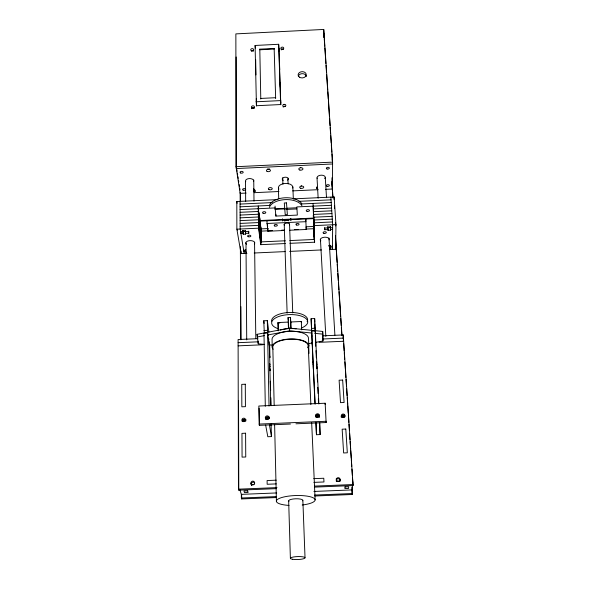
<?xml version="1.0" encoding="UTF-8"?>
<svg xmlns="http://www.w3.org/2000/svg" width="589" height="589" viewBox="0 0 589 589"><rect width="100%" height="100%" fill="white"/><g stroke="black" fill="none" stroke-linecap="round" stroke-linejoin="round"><path stroke-width="0.88" d="M330.179 245.907L330.186 245.215L330.348 248.639L330.179 245.907L328.64 245.981M328.021 230.328L327.845 226.794L328.021 230.328L330.422 230.218L330.422 229.474L332.616 229.371L332.527 227.98M332.63 227.656L330.429 227.759L330.436 227.008L328.014 227.118L328.014 227.869L324.723 228.017L324.738 229.739L328.021 229.585M332.086 183.996L332.122 177.709M332.233 160.628L332.248 158.831M332.248 186.507L332.306 177.539M246.121 193.067L240.157 193.347L236.027 166.709L235.865 33.89L323.744 29.45L332.601 162.122L332.41 189.017L325.57 189.334M332.454 249.441L332.652 224.77L330.878 197.116M334.103 199.7L334.132 196.962L293.396 198.868M329.715 249.567L335.612 249.294L335.966 224.615L334.132 196.962M335.435 244.339L335.435 242.793M343.107 338.579L343.232 334.942L322.345 335.855M343.313 341.708L343.439 338.093L322.514 339.006M339.986 481.103L340.03 480.079M237.632 229.887L237.492 230.1M352.796 481.831L352.097 489.908L313.9 491.44M314.776 496.004L352.244 494.495L351.913 487.118M314.651 487.11L353.047 485.557L343.232 334.942M264.608 344.418L258.247 343.814L257.069 334.316L289.442 328.095L322.713 331.445L322.941 340.994L315.844 342.312M257.106 337.011L264.314 335.634M267.914 334.95L289.53 330.819L312.045 333.065M308.739 343.623L312.288 342.967M256.436 105.998L255.103 45.463L278.663 44.278L279.164 51.567M259.801 49.159L274.15 48.438L274.194 49.056L259.859 49.778L259.801 49.159L260.787 99.033M260.728 98.437L275.6 97.708L275.645 98.304L274.15 48.438M255.972 101.801L280.504 100.601L280.813 104.805M283.905 106.344L284.929 106.3M236.027 166.709L332.601 162.122M254.176 189.872L254.205 191.55L255.412 191.499L255.251 190.247L253.94 190.313L253.719 188.605M254.205 191.55L254.345 192.677L278.965 191.521M292.637 190.88L318.17 189.687M246.931 253.336L241.056 253.609L236.866 229.187L236.815 201.512L277.448 199.612M240.069 204.081L272.236 202.579M298.888 201.335L331.055 199.833M240.076 206.82L269.733 205.436M301.148 203.971L331.232 202.564M240.091 209.559L275.115 207.924L275.895 216.082L297.327 215.088L296.863 206.916L331.401 205.303M284.723 208.329L274.967 208.786L275.026 209.367L286.931 208.815M286.887 208.226L296.642 207.777L296.709 208.948L286.976 209.404M240.098 212.312L258.313 211.466L261.487 236.447M313.304 208.904L331.578 208.057M240.106 215.073L258.357 214.227L261.531 239.127M313.451 211.665L331.754 210.818M240.121 217.842L258.402 216.995L261.582 241.814L260.824 226.625M331.931 213.586L313.591 214.433L314.268 239.399L313.642 225.999M240.128 220.625L258.446 219.778L261.398 242.749M332.115 216.369L313.738 217.216L314.357 240.319M259.764 220.551L313.488 218.063M285.032 219.933L259.837 221.118L259.72 217.849M287.734 219.807L313.503 218.629L313.348 215.36M240.143 223.415L258.49 222.568L260.993 241.939M332.292 219.152L313.885 220.006L314.423 240.209M266.994 220.765L267.053 223.474L305.897 221.678L305.772 218.968L306.221 229.474L289.81 230.225M240.15 226.22L258.534 225.373L260.898 243.566M314.033 222.811L332.468 221.957M236.866 229.187L258.578 228.186L260.728 244.671L285.385 243.537M289.957 243.331L314.614 242.204L314.173 225.616L335.966 224.615M268.12 228.554L260.824 228.893L260.794 227.111M306.42 226.787L313.716 226.456M243.198 231.433L245.591 231.322L245.613 234.12L243.213 234.231L243.08 230.697L243.213 234.231M327.852 227.538L330.245 227.428L330.252 226.684L330.422 230.218M240.636 231.897L242.823 231.794L242.815 230.395M242.823 231.794L242.705 231.05L245.112 230.94L245.23 231.683L248.506 231.529L248.764 233.237L245.495 233.384L245.48 231.286M261.472 231.109L272.464 230.608M281.623 230.181L284.377 230.056M294.448 229.592L298.115 229.423M306.361 229.047L314.607 228.665M267.053 223.474L267.929 231.234L284.34 230.483M243.095 233.494L240.916 233.597L240.908 231.499M285.297 240.783L260.684 241.91L260.728 244.671M289.854 240.577L314.467 239.451L314.614 242.204M328.809 245.716L330.363 245.65L330.363 246.342L332.476 246.246M243.677 250.303L245.79 250.207L245.679 249.515M330.355 247.947L332.468 247.851L332.351 246.025M254.205 253.005L285.113 251.599M289.663 251.393L321.484 249.942M288.433 328.014L288.087 317.508L290.436 317.405L290.914 322.978M264.321 333.109L263.754 320.791L267.31 320.637L268.886 332.063M311.588 331.077L311.102 318.708L314.666 318.546L315.358 333.602M278.244 330.79L278.023 322.544L288.5 322.08M301.377 322.522L301.31 321.513L290.826 321.977L291.054 328.397M278.023 322.544L278.074 323.044L279.819 322.963M263.931 330.488L267.502 330.333L267.752 332.078M312.199 344.337L311.559 328.404L315.144 328.242M269.423 346.192L267.561 333.05L263.982 333.205L265.3 406.263M257.96 338.668L238.103 339.529L238.457 489.164L238.788 490.166L276.263 488.656M238.111 342.688L258.011 341.819M238.118 345.853L262.584 344.786M319.039 342.334L343.652 341.259M295.936 423.8L326.122 422.541L325.157 403.229L258.829 406.027L259.344 425.332L290.451 424.028M266.257 417.189L268.51 417.093M318.671 414.995L315.652 415.12L315.682 415.974L319.444 415.812M265.654 418.065L269.409 417.91L269.261 417.064M243.095 419.427L244.891 419.353M342.069 415.282L344.771 415.171L344.734 415.989L341.134 416.136M265.823 418.993L268.82 418.867M315.645 415.348L315.719 416.902L319.466 416.747L319.393 415.193M242.403 420.274L245.981 420.119L245.79 419.316M245.304 421.039L242.624 421.15L242.616 419.662M341.105 417.027L344.69 416.879L344.594 415.392M259.094 424.073L326.115 421.275L326.122 422.541M271.212 424.875L271.073 424.073L271.463 436.582L267.811 436.736L265.646 425.067M315.895 423.012L316.448 434.719L320.107 434.564L319.812 422.806M276.234 480.175L267.097 480.543L267.163 484.268L276.322 483.893M313.723 478.658L323.781 478.246L323.965 481.971L313.885 482.376M254.065 484.578L251.849 484.666L251.569 483.657L251.584 485.13M336.282 481.25L339.242 481.132M238.457 489.164L276.992 487.611M314.607 486.094L353.135 484.541M276.705 492.941L241.35 494.362L239.804 489.606M241.35 494.318L241.365 497.999L276.212 496.601M314.732 495.047L352.332 493.538M241.365 497.999L241.674 498.935L276.396 497.543M269.158 344.845L272.795 345.191M314.747 333.33L322.853 334.14M269.423 424.905L271.463 436.582M270.955 424.706L271.109 425.589M244.199 253.461L240.165 229.033L240.054 201.364M257.069 334.316L257.643 337.733M236.815 201.512L237.109 203.315M246.158 252.475L246.047 251.79L243.942 251.886L243.927 250.067M245.495 233.384L245.613 234.12M236.859 169.522L237.131 171.296M237.411 173.07L237.684 174.852M237.956 176.626L238.228 178.401M238.501 180.175L238.781 181.949M239.186 184.615L239.465 186.389M239.738 188.163L240.01 189.945M270.277 381.238L270.653 390.595M270.049 370.26L269.909 369.362L270.793 405.416M269.946 370.783L269.49 363.707L269.696 365.084L269.666 363.671L269.814 364.679M269.843 366.093L269.976 366.999L269.107 341.701M263.754 320.791L264.144 323.427M269.747 356.205L269.946 357.582L269.674 344.727M267.995 333.83L268.245 335.583M268.613 338.204L268.856 339.956M258.453 207.77L258.681 209.566M259.079 212.754L259.469 215.846M259.697 217.643L260.036 220.338M260.264 222.134L260.669 225.351M258.269 208.712L261.442 233.774M267.288 223.364L267.678 226.817M255.103 45.463L255.376 48.092M240.599 248.249L240.518 247.13M288.087 317.508L288.338 320.254M282.462 219.123L282.587 220.573M282.595 220.897L282.484 219.366A4.233 2.26 -2 0 0 283.147 220.463M324.127 36.997L323.744 29.45M324.244 38.822L324.73 46.133M324.856 47.959L325.894 63.487M326.012 65.32L326.497 72.624M326.623 74.45L327.653 89.984M327.778 91.81L328.264 99.121M328.39 100.947L329.42 116.475M329.546 118.301L330.031 125.612M330.149 127.438L330.576 133.836M330.701 135.661L331.187 142.972M331.312 144.798L331.798 152.102M331.916 153.935L332.358 160.547M332.468 162.152L332.586 163.978L236.314 168.55L236.16 56.971M343.659 343.601L344.145 350.926M344.263 352.759L344.69 359.172M344.867 361.918L345.353 369.244M345.478 371.077L345.898 377.49M346.023 379.316L346.501 386.649M346.626 388.475L347.112 395.808M347.23 397.634L347.657 404.047M347.775 405.88L348.261 413.206M348.379 415.039L348.865 422.365M348.99 424.198L349.41 430.611M349.594 433.357L350.013 439.769M350.138 441.595L350.624 448.928M350.742 450.754L351.228 458.087M351.346 459.913L351.773 466.326M351.957 469.072L352.377 475.485M352.502 477.318L353.047 485.557M331.916 181.508L332.999 198.029M335.465 235.659L342.003 335.693M331.924 183.407L332.402 190.748M332.52 192.581L332.822 197.168M335.458 237.544L336.481 253.145M336.599 254.985L337.077 262.326M337.195 264.159L337.674 271.5M337.799 273.34L338.277 280.681M338.395 282.514L338.874 289.854M338.999 291.688L339.419 298.115M339.536 299.948L340.611 316.47M340.736 318.303L341.215 325.643M341.333 327.477L341.811 334.824M351.95 489.908L352.244 494.495M335.435 246.614L335.612 249.294M330.348 226.36L330.429 227.759M325.275 177.561L326.505 197.713M328.971 238.022L334.905 335.126M340.059 479.321L340.147 480.801M324.613 227.641L324.738 229.739M336.245 478.783L336.378 481.014M317.029 177.952L318.148 198.103M320.438 239.333L325.835 336.437M316.742 186.934L316.83 188.613L316.808 187.361M322.941 340.994L322.713 331.445M313.024 203.419L314.173 225.616M334.508 208.123L334.464 206.003L334.626 208.366M318.885 404.002L315.277 330.959L311.691 331.114L315.137 404.164M316.749 364.966L316.587 361.683L316.624 363.067M315.549 341.532L315.763 346.251M315.976 350.669L316.33 357.795M316.587 362.662L316.683 364.989M317.162 374.656L317.515 381.915M317.78 387.29L318.089 393.555M318.354 398.922L318.575 403.399M319.532 422.858L320.107 434.564M311.102 318.708L311.559 328.404M311.721 334.611L311.809 336.452M312.118 342.562L313.171 365.136M314.982 403.553L313.134 364.223M306.096 226.787L306.221 229.474M308.827 345.78L308.489 338.226A18.237 7.583 -1.9 0 0 289.582 331.32A18.237 7.583 -1.9 0 0 272.059 339.809L272.236 347.37M308.562 343.446L309.019 353.429M308.238 345.802L310.859 404.488M311.677 422.821L315.115 499.847M301.31 321.513L301.678 329.84M292.858 186.985L293.322 198.802M313.031 361.801L313.098 363.214M313.289 367.499L313.355 368.92M302.856 500.333L305.028 557.783M290.9 218.828L290.959 220.301M290.745 218.696L290.797 220.168M316.021 422.961L316.448 434.719M315.866 422.203L315.94 423.719M287.896 178.482L288.095 183.901M289.538 223.923L292.74 312.877M290.436 317.405L290.833 328.78M289.442 328.095L289.53 330.819M288.558 323.913L288.713 328.5M279.539 64.208L279.723 69.723M280.143 82.593L280.298 87.187M280.717 100.056L280.813 102.817M278.943 48.386L280.791 104.54L256.406 105.733L256.289 98.481M278.663 44.278L280.504 100.601M282.72 177.819L282.926 184.143M284.229 224.166L287.13 313.127M315.409 335.369L315.675 344.182M314.666 318.546L314.776 322.087M314.828 323.854L315.049 330.93M282.551 219.079L282.602 220.551M282.418 219.218L282.462 220.691M316.654 364.076L316.889 368.766L316.816 367.345L316.845 368.25M288.662 500.9L290.384 558.357M278.413 188.119L278.737 199.03M313.164 206.157L314.128 236.712M313.341 215.154L313.591 224.188M275.843 214.271L275.895 216.082M275.063 206.098L275.115 207.924M319.562 422.681L319.584 423.565M278.074 323.044L278.273 330.37M274.172 405.114L272.825 347.341A17.729 7.237 -1.9 0 1 292.173 339.19A17.729 7.237 -1.9 0 1 307.73 347.694M274.614 424.367L276.41 501.394M267.87 228.547L267.929 231.234M270.807 397.737L270.977 405.777M267.31 320.637L267.502 330.333M267.561 333.05L269.04 406.108M258.225 205.973L258.578 228.186M255.678 59.526L255.921 74.928M258.21 341.149L258.247 343.814M259.101 408.229L259.344 425.332M254.315 190.166L254.345 192.677M253.734 180.02L254.006 201.099M254.551 242.344L255.81 338.579M325.157 403.229L325.172 404.547M251.363 482.906L251.385 485.13M248.749 231.138L248.764 233.237M251.186 482.973L251.201 484.452M245.525 181.324L245.672 201.49M245.988 242.734L246.725 339.89M245.215 230.284L245.23 231.683M324.046 35.811L324.053 37.608M323.898 33.661L323.921 37.262M241.041 250.921L241.056 253.609M240.408 192.522L240.445 201.718M240.879 306.619L241.011 339.743M241.652 494.333L241.674 498.935M240.15 192.485L240.187 201.681M240.371 246.776L240.739 339.72M238.56 400.395L238.788 490.166M283.118 106.903A1.517 1.193 -4 0 1 283.662 106.44L285.172 106.366A1.517 1.193 -4 0 1 285.496 106.535M281.152 49.77A1.458 1.097 -4 0 1 283.125 49.27M251.356 51.029A1.458 1.097 -5.6 0 1 253.41 50.926M251.834 108.428A1.517 1.193 -6.1 0 1 254.212 108.067M298.299 76.18A4.064 3.122 -2.9 0 1 302.636 73.677A4.064 3.122 -2.9 0 1 306.317 76.592M251.834 108.744A1.362 1.068 -6.1 0 1 254.102 108.155M251.724 50.934A1.311 0.987 -5.6 0 1 253.307 51.015M281.277 49.815A1.311 0.987 -4 0 1 283.051 49.366M283.257 106.955A1.369 1.075 -4 0 1 285.393 106.631M300.817 167.6A2.091 1.222 -2.8 0 1 300.272 167.585M301.656 185.859A2.025 1.149 -2.7 0 1 301.134 185.844M269.497 168.888A2.017 1.178 -1.1 0 1 267.48 168.984M278.855 189.15A7.259 4.094 -2 0 1 284.921 183.466A7.259 4.094 -2 0 1 292.777 188.053M246.563 244.258A4.506 2.297 -0.5 0 1 247.115 241.306A4.506 2.297 -0.5 0 1 252.902 241.041A4.506 2.297 -0.5 0 1 254.33 243.905M320.865 240.857A4.513 2.304 -3.4 0 1 324.149 237.257A4.513 2.304 -3.4 0 1 329.111 239.922M245.746 181.721A4.123 2.349 -0.3 0 1 249.316 178.577A4.123 2.349 -0.3 0 1 253.682 181.346M317.169 178.349A4.13 2.356 -3.7 0 1 321.646 175.176A4.13 2.356 -3.7 0 1 324.716 178.563M283.25 180.344A3.092 1.767 -2 0 1 283.059 177.841A3.092 1.767 -2 0 1 287.432 177.635A3.092 1.767 -2 0 1 287.609 180.138M284.568 225.41A2.761 1.458 -2 0 1 286.431 223.143A2.761 1.458 -2 0 1 289.597 224.821M265.536 419.022A1.892 1.804 -15.8 0 1 269.225 418.404M315.733 416.924A1.892 1.804 1.5 0 1 317.788 415.046A1.892 1.804 1.5 0 1 319.466 417.233M316.683 366.196A1.76 1.634 -0.6 0 1 316.565 367.448M313.525 367.573A1.76 1.634 -0.6 0 1 313.709 365.592M269.475 367.499A1.76 1.627 -10.6 0 1 269.519 369.804M242.27 421.636A1.811 1.715 -22.1 0 1 243.758 419.42A1.811 1.715 -22.1 0 1 245.804 421.039M341.303 416.6A1.811 1.723 9.9 0 1 344.882 416.894M336.444 481.117A1.885 1.848 30.6 0 1 338.115 478.71A1.885 1.848 30.6 0 1 340.059 480.97M251.451 484.997A1.885 1.833 -41.4 0 1 252.107 482.443A1.885 1.833 -41.4 0 1 254.662 483.017M315.94 422.924A1.811 1.738 1.9 0 1 315.859 422.475M270.211 369.98A1.752 1.627 -10.6 0 1 270.16 370.4M289.037 505.421A19.378 4.984 -2 0 1 280.29 498.014A19.378 4.984 -2 0 1 311.375 497.079A19.378 4.984 -2 0 1 302.201 505.023M288.971 501.364A7.105 1.826 -2 0 1 295.531 498.787A7.105 1.826 -2 0 1 302.658 500.819M273.112 349.255A18.325 7.48 -1.9 0 1 289.847 338.977A18.325 7.48 -1.9 0 1 308.297 347.731M277.596 328.515A18.053 7.797 -1.9 0 1 276.852 317.272A18.053 7.797 -1.9 0 1 302.908 316.713A18.053 7.797 -1.9 0 1 301.428 327.999M271.632 321.219A18.031 7.826 -1.9 0 1 291.305 312.45A18.031 7.826 -1.9 0 1 307.134 321.675M280.349 330.061A18.207 7.613 -1.9 0 1 288.684 328.647M291.908 328.566A18.207 7.613 -1.9 0 1 296.157 328.839M269.401 207.262A16.801 9.122 -1.9 0 1 285.142 199.612A16.801 9.122 -1.9 0 1 301.951 205.745M269.357 205.428A16.779 9.144 -1.9 0 1 285.083 197.771A16.779 9.144 -1.9 0 1 301.863 203.919M335.546 222.605L335.708 225.808L335.546 222.605M345.014 486.926L344.911 488.575L348.578 488.428L348.695 486.779L345.014 486.926M286.482 219.888L284.561 220.919A4.248 2.246 -2 0 1 288.816 220.72L286.482 219.888M283.891 104.349L283.53 104.489A1.524 1.193 -4 0 0 283.184 106.307A1.524 1.193 -4 0 0 285.518 106.189A1.524 1.193 -4 0 0 285.047 104.415L283.891 104.349M286.49 202.881L284.296 202.984L285.223 214.727L287.366 214.624L286.49 202.881M245.282 384.212L241.748 384.367L241.843 406.808L245.422 406.66L245.282 384.212M342.658 380.06L339.109 380.207L340.501 402.648L344.094 402.493L342.658 380.06M245.598 433.209L241.961 433.364L242.072 457.13L245.753 456.983L245.598 433.209M345.802 429.042L342.15 429.197L343.623 452.963L347.319 452.808L345.802 429.042M247.638 490.851L243.971 490.998L244.472 492.618L248.116 492.47L247.638 490.851M281.601 49.204A1.458 1.097 -4 0 0 283.758 48.143A1.458 1.097 -4 0 0 281.535 47.304A1.458 1.097 -4 0 0 281.601 49.204M251.459 50.72A1.458 1.097 -5.6 0 0 253.631 49.653A1.458 1.097 -5.6 0 0 251.429 48.813A1.458 1.097 -5.6 0 0 251.459 50.72M252.188 108.089A1.524 1.193 -6.1 0 0 254.448 106.94A1.524 1.193 -6.1 0 0 252.158 106.02A1.524 1.193 -6.1 0 0 252.188 108.089M299.418 77.152A4.079 3.129 -2.9 0 0 306.155 75.407A4.079 3.129 -2.9 0 0 300.972 71.829A4.079 3.129 -2.9 0 0 299.418 77.152M323.891 233.332A1.634 0.847 -3.5 0 0 326.335 232.486A1.634 0.847 -3.5 0 0 323.891 231.867A1.634 0.847 -3.5 0 0 323.891 233.332M248.175 236.675A1.634 0.847 -0.5 0 0 250.84 236.174A1.634 0.847 -0.5 0 0 248.691 235.239A1.634 0.847 -0.5 0 0 248.175 236.675M263.106 213.225A1.62 0.876 -1 0 0 265.772 212.71A1.62 0.876 -1 0 0 263.666 211.738A1.62 0.876 -1 0 0 263.106 213.225M307.09 211.326A1.62 0.876 -2.9 0 0 309.49 210.457A1.62 0.876 -2.9 0 0 307.038 209.802A1.62 0.876 -2.9 0 0 307.09 211.326M327.086 168.991A1.517 0.883 -4.1 0 0 329.361 168.123A1.517 0.883 -4.1 0 0 327.086 167.46A1.517 0.883 -4.1 0 0 327.086 168.991M327.094 186.301A1.524 0.861 -3.9 0 0 329.384 185.447A1.524 0.861 -3.9 0 0 327.101 184.806A1.524 0.861 -3.9 0 0 327.094 186.301M240.606 172.967A1.568 0.906 0.2 0 0 243.169 172.444A1.568 0.906 0.2 0 0 241.092 171.421A1.568 0.906 0.2 0 0 240.606 172.967M243.154 190.107A1.524 0.854 -0.1 0 0 245.642 189.606A1.524 0.854 -0.1 0 0 243.632 188.649A1.524 0.854 -0.1 0 0 243.154 190.107M299.875 170.052A2.098 1.215 -2.7 0 0 302.967 168.852A2.098 1.215 -2.7 0 0 299.779 167.946A2.098 1.215 -2.7 0 0 299.875 170.052M300.751 188.274A2.032 1.141 -2.7 0 0 303.747 187.14A2.032 1.141 -2.7 0 0 300.662 186.293A2.032 1.141 -2.7 0 0 300.751 188.274M267.097 171.384A2.025 1.178 -1.2 0 0 270.425 170.7A2.025 1.178 -1.2 0 0 267.811 169.382A2.025 1.178 -1.2 0 0 267.097 171.384M268.982 189.555A1.958 1.104 -1.3 0 0 272.206 188.914A1.958 1.104 -1.3 0 0 269.681 187.67A1.958 1.104 -1.3 0 0 268.982 189.555M274.717 225.97A1.59 0.839 -1.5 0 0 277.338 225.469A1.59 0.839 -1.5 0 0 275.299 224.534A1.59 0.839 -1.5 0 0 274.717 225.97M296.407 224.969A1.59 0.839 -2.4 0 0 299.05 224.468A1.59 0.839 -2.4 0 0 297.04 223.525A1.59 0.839 -2.4 0 0 296.407 224.969M266.28 419.287A1.9 1.804 -15.7 0 0 269.085 417.594A1.9 1.804 -15.7 0 0 266.213 416.151A1.9 1.804 -15.7 0 0 266.28 419.287M316.308 416.902A1.9 1.811 1.5 0 0 319.437 415.952A1.9 1.811 1.5 0 0 317.007 413.831A1.9 1.811 1.5 0 0 316.308 416.902M243.25 421.606A1.819 1.723 -22 0 0 245.444 419.39A1.819 1.723 -22 0 0 242.425 418.742A1.819 1.723 -22 0 0 243.25 421.606M341.929 417.027A1.819 1.73 9.8 0 0 344.911 416.121A1.819 1.73 9.8 0 0 342.555 414.096A1.819 1.73 9.8 0 0 341.929 417.027M336.474 480.087A1.892 1.855 29.8 0 0 339.669 480.786A1.892 1.855 29.8 0 0 338.638 477.708A1.892 1.855 29.8 0 0 336.474 480.087M252.806 484.85A1.892 1.841 -40.9 0 0 254.389 481.986A1.892 1.841 -40.9 0 0 251.15 482.126A1.892 1.841 -40.9 0 0 252.806 484.85M292.645 559.292A7.326 1.472 -2 0 0 304.822 558.173A7.326 1.472 -2 0 0 295.649 556.708A7.326 1.472 -2 0 0 292.645 559.292"/></g></svg>
